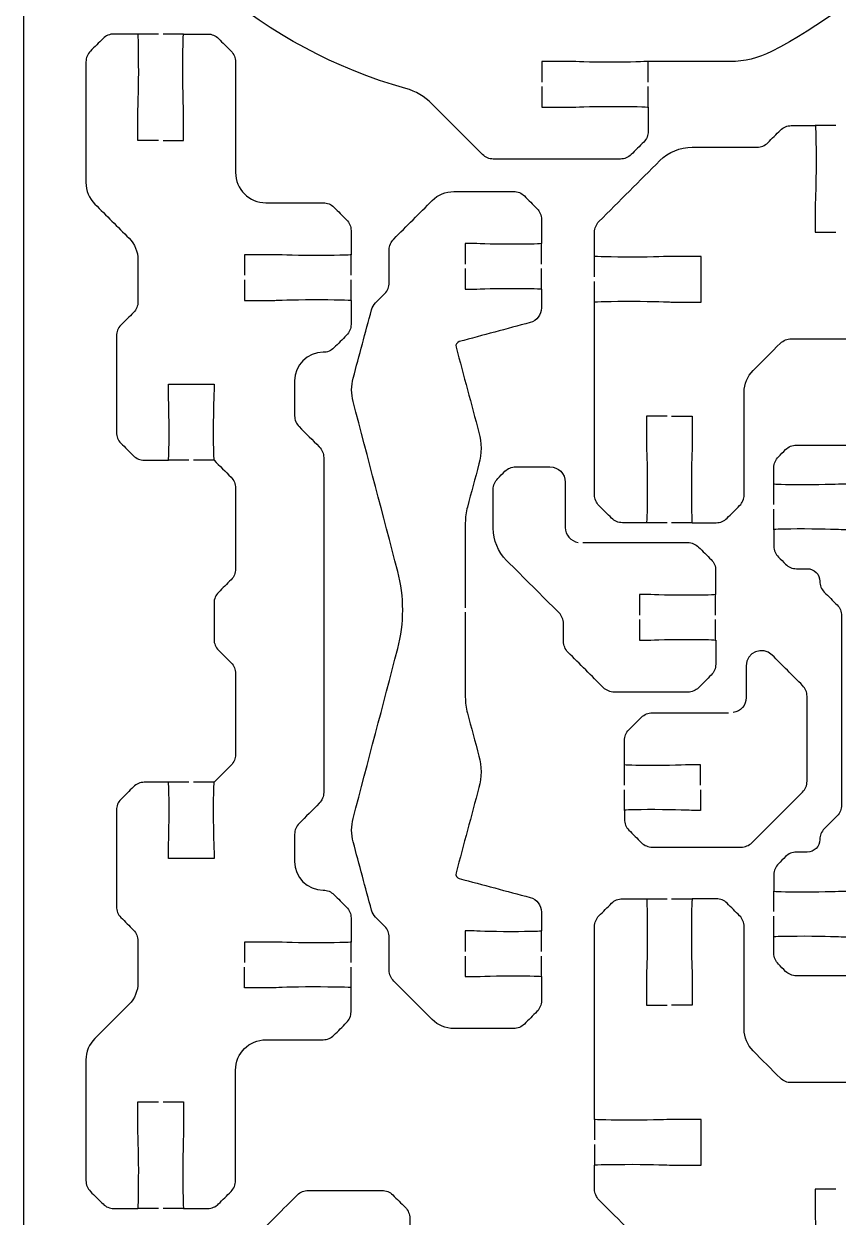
# Model space of a CAD drawing. Extents: x 5 to 405, y 225 to 445.
# Drawn here: x 275 to 328.5, y 298.9 to 377.3 of the extents above; entities that cross this region are included whole.
import ezdxf

# ---------------------------------------------------------------- set-up
doc = ezdxf.new("R2010")
doc.units = 0
doc.header["$MEASUREMENT"] = 0
doc.layers.add('DEFAULT', color=18, linetype='CONTINUOUS')

msp = doc.modelspace()

# ---------------------------------------------------------------- linework, layer by layer
at = {"layer": 'DEFAULT', "color": 1}
for points in [[(275, 237.15), (275, 432.85)], [(283.846, 376.652), (282.495, 376.652)], [(285.493, 376.652), (284.146, 376.652)], [(316.026, 373.498), (316.026, 374.846)], [(316.026, 371.847), (316.026, 373.199)], [(328.352, 370.63), (327.005, 370.63)], [(309.01, 361.539), (309.01, 362.887)], [(296.497, 360.798), (296.497, 362.15)], [(312.499, 360.689), (312.499, 362.04)], [(309.01, 359.888), (309.01, 361.239)], [(296.497, 359.147), (296.497, 360.499)], [(312.499, 359.038), (312.499, 360.389)], [(285.846, 348.645), (284.495, 348.645)], [(287.494, 348.645), (286.146, 348.645)], [(324.285, 345.724), (324.285, 347.075)], [(324.285, 344.077), (324.285, 345.424)], [(317.261, 344.539), (315.913, 344.539)], [(318.912, 344.539), (317.564, 344.539)], [(320.457, 338.468), (320.457, 339.819)], [(320.457, 336.817), (320.457, 338.168)], [(314.46, 327.285), (314.46, 328.636)], [(285.846, 327.486), (284.495, 327.486)], [(287.494, 327.486), (286.146, 327.486)], [(314.46, 325.634), (314.46, 326.985)], [(324.285, 318.98), (324.285, 320.328)], [(315.913, 319.83), (317.261, 319.83)], [(317.564, 319.83), (318.912, 319.83)], [(324.285, 317.329), (324.285, 318.68)], [(309.01, 316.363), (309.01, 317.71)], [(296.497, 315.629), (296.497, 316.98)], [(309.01, 314.712), (309.01, 316.063)], [(296.497, 313.981), (296.497, 315.329)], [(312.499, 305.331), (312.499, 305.324), (312.499, 303.98)], [(312.499, 303.68), (312.499, 302.329)], [(283.846, 299.479), (282.495, 299.479)], [(285.493, 299.479), (284.146, 299.479)]]:
    msp.add_lwpolyline(points, dxfattribs=at)
for points, knots in [([(309.024, 373.199), (309.024, 372.748), (309.024, 372.298), (309.024, 371.847), (309.69, 371.847), (310.357, 371.847), (311.024, 371.847), (311.151, 371.847), (312.142, 371.897), (313.525, 371.897), (314.908, 371.897), (316.026, 371.872), (316.026, 371.847), (316.026, 371.32), (316.026, 370.792), (316.026, 370.264), (316.026, 369.999), (315.92, 369.745), (315.73, 369.554), (315.455, 369.279), (315.18, 369.004), (314.904, 368.729), (314.718, 368.542), (314.464, 368.436), (314.199, 368.436), (311.414, 368.436), (308.63, 368.436), (305.845, 368.436), (305.581, 368.436), (305.327, 368.542), (305.14, 368.732), (304.03, 369.843), (302.919, 370.953), (301.809, 372.063), (301.333, 372.539), (300.744, 372.892), (300.095, 373.075), (290.817, 375.675), (283.186, 382.233), (279.15, 390.813), (278.833, 391.483), (278.671, 392.217), (278.671, 392.958), (278.671, 394.58), (278.671, 396.203), (278.671, 397.826), (278.671, 399.152), (279.196, 400.426), (280.135, 401.364), (280.825, 402.055), (281.515, 402.745), (282.206, 403.435), (282.558, 403.788), (282.752, 404.236), (282.784, 404.698)], [0, 0, 0, 0, 3.83, 3.83, 3.83, 9.5, 9.5, 9.5, 10.5, 10.5, 10.5, 11.5, 11.5, 11.5, 15.99, 15.99, 15.99, 16.99, 16.99, 16.99, 20.29926, 20.29926, 20.29926, 21.29926, 21.29926, 21.29926, 44.97926, 44.97926, 44.97926, 45.97926, 45.97926, 45.97926, 59.329436, 59.329436, 59.329436, 60.329436, 60.329436, 60.329436, 61.329436, 61.329436, 61.329436, 62.329436, 62.329436, 62.329436, 76.129436, 76.129436, 76.129436, 77.129436, 77.129436, 77.129436, 85.430869, 85.430869, 85.430869, 86.430869, 86.430869, 86.430869, 86.430869]), ([(335.263, 404.698), (335.295, 404.236), (335.493, 403.788), (335.842, 403.435), (336.531, 402.746), (337.22, 402.057), (337.909, 401.368), (338.848, 400.43), (339.373, 399.156), (339.373, 397.83), (339.373, 396.202), (339.373, 394.575), (339.373, 392.947), (339.373, 392.203), (339.207, 391.469), (338.89, 390.799), (335.789, 384.212), (330.571, 378.822), (324.119, 375.499), (323.279, 375.065), (322.345, 374.846), (321.399, 374.846), (319.608, 374.846), (317.817, 374.846), (316.026, 374.846), (315.818, 374.846), (314.908, 374.797), (313.525, 374.797), (312.142, 374.797), (311.151, 374.846), (311.024, 374.846), (310.357, 374.846), (309.69, 374.846), (309.024, 374.846), (309.024, 374.397), (309.024, 373.948), (309.024, 373.498)], [0, 0, 0, 0, 1, 1, 1, 9.287291, 9.287291, 9.287291, 10.287291, 10.287291, 10.287291, 24.127291, 24.127291, 24.127291, 25.127291, 25.127291, 25.127291, 26.127291, 26.127291, 26.127291, 27.127291, 27.127291, 27.127291, 42.357291, 42.357291, 42.357291, 43.357291, 43.357291, 43.357291, 44.357291, 44.357291, 44.357291, 50.027291, 50.027291, 50.027291, 53.847291, 53.847291, 53.847291, 53.847291]), ([(283.846, 369.65), (283.396, 369.65), (282.945, 369.65), (282.495, 369.65), (282.495, 370.316), (282.495, 370.983), (282.495, 371.65), (282.495, 371.777), (282.544, 372.768), (282.544, 374.151), (282.544, 375.534), (282.523, 376.652), (282.495, 376.652), (281.966, 376.652), (281.436, 376.652), (280.907, 376.652), (280.643, 376.652), (280.389, 376.546), (280.202, 376.356), (279.925, 376.081), (279.649, 375.806), (279.373, 375.53), (279.186, 375.34), (279.08, 375.086), (279.08, 374.821), (279.08, 372.178), (279.08, 369.534), (279.08, 366.891), (279.08, 366.358), (279.292, 365.85), (279.666, 365.476), (280.413, 364.728), (281.161, 363.981), (281.909, 363.233), (282.287, 362.855), (282.495, 362.347), (282.495, 361.818), (282.496, 360.898), (282.497, 359.979), (282.498, 359.059), (282.498, 358.791), (282.393, 358.537), (282.206, 358.35), (281.928, 358.074), (281.65, 357.798), (281.373, 357.521), (281.186, 357.334), (281.08, 357.08), (281.08, 356.812), (281.08, 354.699), (281.08, 352.586), (281.08, 350.473), (281.08, 350.208), (281.186, 349.954), (281.373, 349.767), (281.649, 349.491), (281.926, 349.214), (282.202, 348.938), (282.389, 348.751), (282.643, 348.645), (282.911, 348.645), (283.439, 348.645), (283.967, 348.645), (284.495, 348.645), (284.52, 348.645), (284.544, 349.266), (284.544, 350.649), (284.544, 352.032), (284.495, 353.023), (284.495, 353.15), (284.495, 353.316), (284.495, 353.482), (284.495, 353.648), (285.495, 353.648), (286.494, 353.648), (287.494, 353.648), (287.494, 353.482), (287.494, 353.316), (287.494, 353.15), (287.494, 353.023), (287.444, 352.032), (287.444, 350.649), (287.444, 349.266), (287.465, 348.645), (287.494, 348.645), (287.868, 348.273), (288.242, 347.9), (288.616, 347.527), (288.802, 347.34), (288.908, 347.086), (288.908, 346.818), (288.908, 345.045), (288.908, 343.271), (288.908, 341.498), (288.908, 341.233), (288.806, 340.979), (288.619, 340.792), (288.342, 340.515), (288.064, 340.237), (287.786, 339.96), (287.6, 339.773), (287.494, 339.522), (287.494, 339.258), (287.494, 338.462), (287.494, 337.666), (287.494, 336.87), (287.494, 336.605), (287.6, 336.351), (287.786, 336.164), (288.064, 335.887), (288.342, 335.609), (288.619, 335.331), (288.806, 335.144), (288.908, 334.894), (288.908, 334.629), (288.908, 332.855), (288.908, 331.08), (288.908, 329.306), (288.908, 329.041), (288.802, 328.787), (288.616, 328.6), (288.242, 328.227), (287.868, 327.853), (287.494, 327.479), (287.469, 327.479), (287.444, 326.861), (287.444, 325.478), (287.444, 324.095), (287.494, 323.104), (287.494, 322.977), (287.494, 322.811), (287.494, 322.646), (287.494, 322.48), (286.494, 322.48), (285.495, 322.48), (284.495, 322.48), (284.495, 322.646), (284.495, 322.811), (284.495, 322.977), (284.495, 323.104), (284.544, 324.095), (284.544, 325.478), (284.544, 326.861), (284.523, 327.479), (284.495, 327.479), (283.967, 327.479), (283.439, 327.479), (282.911, 327.479), (282.643, 327.479), (282.389, 327.373), (282.202, 327.186), (281.926, 326.908), (281.649, 326.631), (281.373, 326.353), (281.186, 326.17), (281.08, 325.916), (281.08, 325.651), (281.08, 323.538), (281.08, 321.425), (281.08, 319.312), (281.08, 319.044), (281.186, 318.79), (281.373, 318.603), (281.649, 318.325), (281.926, 318.048), (282.202, 317.77), (282.389, 317.58), (282.495, 317.326), (282.495, 317.061), (282.495, 316.143), (282.495, 315.224), (282.495, 314.306), (282.495, 313.773), (282.287, 313.265), (281.909, 312.891), (281.161, 312.143), (280.413, 311.395), (279.666, 310.648), (279.292, 310.27), (279.08, 309.762), (279.08, 309.233), (279.08, 306.589), (279.08, 303.946), (279.08, 301.303), (279.08, 301.038), (279.186, 300.784), (279.373, 300.593), (279.649, 300.318), (279.925, 300.043), (280.202, 299.768), (280.389, 299.577), (280.643, 299.475), (280.907, 299.475), (281.436, 299.475), (281.966, 299.475), (282.495, 299.479), (282.52, 299.479), (282.544, 300.593), (282.544, 301.98), (282.544, 303.363), (282.495, 304.354), (282.495, 304.478), (282.495, 305.144), (282.495, 305.811), (282.495, 306.478), (282.945, 306.478), (283.396, 306.478), (283.846, 306.478)], [0, 0, 0, 0, 3.83, 3.83, 3.83, 9.5, 9.5, 9.5, 10.5, 10.5, 10.5, 11.5, 11.5, 11.5, 16, 16, 16, 17, 17, 17, 20.316338, 20.316338, 20.316338, 21.316338, 21.316338, 21.316338, 43.796338, 43.796338, 43.796338, 44.796338, 44.796338, 44.796338, 53.790737, 53.790737, 53.790737, 54.790737, 54.790737, 54.790737, 62.610743, 62.610743, 62.610743, 63.610743, 63.610743, 63.610743, 66.941223, 66.941223, 66.941223, 67.941223, 67.941223, 67.941223, 85.911223, 85.911223, 85.911223, 86.911223, 86.911223, 86.911223, 90.234625, 90.234625, 90.234625, 91.234625, 91.234625, 91.234625, 95.724625, 95.724625, 95.724625, 96.724625, 96.724625, 96.724625, 97.724625, 97.724625, 97.724625, 99.134625, 99.134625, 99.134625, 107.634625, 107.634625, 107.634625, 109.044625, 109.044625, 109.044625, 110.044625, 110.044625, 110.044625, 111.044625, 111.044625, 111.044625, 115.534759, 115.534759, 115.534759, 116.534759, 116.534759, 116.534759, 131.614759, 131.614759, 131.614759, 132.614759, 132.614759, 132.614759, 135.952303, 135.952303, 135.952303, 136.952303, 136.952303, 136.952303, 143.722303, 143.722303, 143.722303, 144.722303, 144.722303, 144.722303, 148.059847, 148.059847, 148.059847, 149.059847, 149.059847, 149.059847, 164.149847, 164.149847, 164.149847, 165.149847, 165.149847, 165.149847, 169.647046, 169.647046, 169.647046, 170.647046, 170.647046, 170.647046, 171.647046, 171.647046, 171.647046, 173.057046, 173.057046, 173.057046, 181.557046, 181.557046, 181.557046, 182.967046, 182.967046, 182.967046, 183.967046, 183.967046, 183.967046, 184.967046, 184.967046, 184.967046, 189.457046, 189.457046, 189.457046, 190.457046, 190.457046, 190.457046, 193.787527, 193.787527, 193.787527, 194.787527, 194.787527, 194.787527, 212.757527, 212.757527, 212.757527, 213.757527, 213.757527, 213.757527, 217.088007, 217.088007, 217.088007, 218.088007, 218.088007, 218.088007, 225.898007, 225.898007, 225.898007, 226.898007, 226.898007, 226.898007, 235.892405, 235.892405, 235.892405, 236.892405, 236.892405, 236.892405, 259.372405, 259.372405, 259.372405, 260.372405, 260.372405, 260.372405, 263.688744, 263.688744, 263.688744, 264.688744, 264.688744, 264.688744, 269.198744, 269.198744, 269.198744, 270.198744, 270.198744, 270.198744, 271.198744, 271.198744, 271.198744, 276.868744, 276.868744, 276.868744, 280.698744, 280.698744, 280.698744, 280.698744]), ([(284.146, 369.65), (284.595, 369.65), (285.044, 369.65), (285.493, 369.65), (285.493, 370.316), (285.493, 370.983), (285.493, 371.65), (285.493, 371.777), (285.444, 372.768), (285.444, 374.151), (285.444, 375.534), (285.469, 376.652), (285.493, 376.652), (286.023, 376.652), (286.552, 376.652), (287.081, 376.652), (287.346, 376.652), (287.6, 376.546), (287.786, 376.356), (288.063, 376.081), (288.339, 375.806), (288.616, 375.53), (288.802, 375.34), (288.908, 375.086), (288.908, 374.821), (288.908, 372.401), (288.908, 369.981), (288.908, 367.561), (288.908, 366.457), (289.804, 365.565), (290.905, 365.565), (292.16, 365.565), (293.414, 365.565), (294.669, 365.565), (294.934, 365.565), (295.188, 365.459), (295.375, 365.268), (295.651, 364.993), (295.927, 364.718), (296.204, 364.443), (296.391, 364.252), (296.497, 363.998), (296.497, 363.734), (296.497, 363.206), (296.497, 362.678), (296.497, 362.15), (296.497, 362.121), (295.378, 362.1), (293.995, 362.1), (292.612, 362.1), (291.621, 362.15), (291.494, 362.15), (290.827, 362.15), (290.161, 362.15), (289.494, 362.15), (289.494, 361.699), (289.494, 361.249), (289.494, 360.798)], [0, 0, 0, 0, 3.82, 3.82, 3.82, 9.49, 9.49, 9.49, 10.49, 10.49, 10.49, 11.49, 11.49, 11.49, 15.99, 15.99, 15.99, 16.99, 16.99, 16.99, 20.306338, 20.306338, 20.306338, 21.306338, 21.306338, 21.306338, 41.886338, 41.886338, 41.886338, 42.886338, 42.886338, 42.886338, 53.556338, 53.556338, 53.556338, 54.556338, 54.556338, 54.556338, 57.872677, 57.872677, 57.872677, 58.872677, 58.872677, 58.872677, 63.362677, 63.362677, 63.362677, 64.362677, 64.362677, 64.362677, 65.362677, 65.362677, 65.362677, 71.032677, 71.032677, 71.032677, 74.862677, 74.862677, 74.862677, 74.862677]), ([(317.261, 351.542), (316.812, 351.542), (316.363, 351.542), (315.913, 351.542), (315.913, 350.875), (315.913, 350.208), (315.913, 349.541), (315.913, 349.414), (315.963, 348.423), (315.963, 347.04), (315.963, 345.657), (315.938, 344.539), (315.913, 344.539), (315.385, 344.539), (314.857, 344.539), (314.329, 344.539), (314.061, 344.539), (313.807, 344.641), (313.62, 344.832), (313.344, 345.108), (313.068, 345.384), (312.791, 345.661), (312.604, 345.848), (312.499, 346.102), (312.499, 346.366), (312.499, 350.591), (312.499, 354.817), (312.499, 359.042), (312.499, 359.07), (313.617, 359.091), (315, 359.091), (316.383, 359.091), (317.374, 359.042), (317.501, 359.042), (318.168, 359.042), (318.834, 359.042), (319.501, 359.042), (319.501, 360.041), (319.501, 361.041), (319.501, 362.04), (318.834, 362.04), (318.168, 362.04), (317.501, 362.04), (317.374, 362.04), (316.383, 361.991), (315, 361.991), (313.617, 361.991), (312.499, 362.016), (312.499, 362.04), (312.499, 362.568), (312.499, 363.096), (312.499, 363.624), (312.499, 363.889), (312.604, 364.143), (312.791, 364.333), (314.125, 365.667), (315.458, 367), (316.792, 368.334), (317.356, 368.898), (318.118, 369.216), (318.916, 369.216), (320.336, 369.216), (321.757, 369.216), (323.177, 369.216), (323.442, 369.216), (323.696, 369.318), (323.883, 369.509), (324.159, 369.785), (324.435, 370.061), (324.712, 370.338), (324.899, 370.525), (325.153, 370.63), (325.421, 370.63), (325.949, 370.63), (326.477, 370.63), (327.005, 370.63), (327.033, 370.63), (327.054, 369.512), (327.054, 368.129), (327.054, 366.746), (327.005, 365.755), (327.005, 365.628), (327.005, 364.961), (327.005, 364.295), (327.005, 363.628), (327.454, 363.628), (327.903, 363.628), (328.352, 363.628)], [0, 0, 0, 0, 3.82, 3.82, 3.82, 9.49, 9.49, 9.49, 10.49, 10.49, 10.49, 11.49, 11.49, 11.49, 15.98, 15.98, 15.98, 16.98, 16.98, 16.98, 20.303402, 20.303402, 20.303402, 21.303402, 21.303402, 21.303402, 57.233402, 57.233402, 57.233402, 58.233402, 58.233402, 58.233402, 59.233402, 59.233402, 59.233402, 64.903402, 64.903402, 64.903402, 73.403402, 73.403402, 73.403402, 79.073402, 79.073402, 79.073402, 80.073402, 80.073402, 80.073402, 81.073402, 81.073402, 81.073402, 85.563402, 85.563402, 85.563402, 86.563402, 86.563402, 86.563402, 102.600584, 102.600584, 102.600584, 103.600584, 103.600584, 103.600584, 115.680584, 115.680584, 115.680584, 116.680584, 116.680584, 116.680584, 120.003986, 120.003986, 120.003986, 121.003986, 121.003986, 121.003986, 125.493986, 125.493986, 125.493986, 126.493986, 126.493986, 126.493986, 127.493986, 127.493986, 127.493986, 133.163986, 133.163986, 133.163986, 136.983986, 136.983986, 136.983986, 136.983986]), ([(304.007, 316.063), (304.007, 315.612), (304.007, 315.162), (304.007, 314.712), (304.174, 314.712), (304.341, 314.712), (304.508, 314.712), (304.635, 314.712), (305.626, 314.761), (307.009, 314.761), (308.392, 314.761), (309.01, 314.74), (309.01, 314.712), (309.01, 314.184), (309.01, 313.656), (309.01, 313.128), (309.01, 312.863), (308.904, 312.609), (308.717, 312.419), (308.44, 312.142), (308.164, 311.866), (307.888, 311.59), (307.701, 311.403), (307.447, 311.297), (307.182, 311.297), (305.872, 311.297), (304.562, 311.297), (303.252, 311.297), (302.723, 311.297), (302.215, 311.508), (301.838, 311.882), (300.992, 312.728), (300.147, 313.573), (299.301, 314.419), (299.114, 314.609), (299.008, 314.863), (299.008, 315.128), (299.008, 315.851), (299.008, 316.574), (299.008, 317.297), (299.008, 317.562), (298.906, 317.816), (298.719, 318.003), (298.513, 318.21), (298.307, 318.417), (298.102, 318.624), (297.978, 318.747), (297.89, 318.903), (297.844, 319.072), (297.443, 320.569), (297.042, 322.066), (296.641, 323.563), (296.504, 324.064), (296.504, 324.596), (296.638, 325.101), (297.614, 328.822), (298.59, 332.542), (299.566, 336.263), (300.003, 337.924), (300.003, 339.674), (299.566, 341.339), (298.59, 345.06), (297.614, 348.781), (296.638, 352.501), (296.504, 353.006), (296.504, 353.538), (296.641, 354.039), (297.042, 355.536), (297.443, 357.033), (297.844, 358.53), (297.89, 358.699), (297.978, 358.855), (298.102, 358.978), (298.307, 359.184), (298.513, 359.39), (298.719, 359.596), (298.906, 359.786), (299.008, 360.04), (299.008, 360.305), (299.008, 361.028), (299.008, 361.751), (299.008, 362.474), (299.008, 362.739), (299.114, 362.993), (299.301, 363.18), (300.147, 364.025), (300.992, 364.871), (301.838, 365.716), (302.215, 366.094), (302.723, 366.302), (303.252, 366.302), (304.562, 366.302), (305.872, 366.302), (307.182, 366.302), (307.447, 366.302), (307.701, 366.2), (307.888, 366.009), (308.164, 365.733), (308.44, 365.456), (308.717, 365.18), (308.904, 364.993), (309.01, 364.739), (309.01, 364.474), (309.01, 363.945), (309.01, 363.416), (309.01, 362.887), (309.01, 362.859), (308.392, 362.838), (307.009, 362.838), (305.626, 362.838), (304.635, 362.887), (304.508, 362.887), (304.341, 362.887), (304.174, 362.887), (304.007, 362.887), (304.007, 362.438), (304.007, 361.989), (304.007, 361.539)], [0, 0, 0, 0, 3.83, 3.83, 3.83, 5.25, 5.25, 5.25, 6.25, 6.25, 6.25, 7.25, 7.25, 7.25, 11.74, 11.74, 11.74, 12.74, 12.74, 12.74, 16.063402, 16.063402, 16.063402, 17.063402, 17.063402, 17.063402, 28.203402, 28.203402, 28.203402, 29.203402, 29.203402, 29.203402, 39.371597, 39.371597, 39.371597, 40.371597, 40.371597, 40.371597, 46.521597, 46.521597, 46.521597, 47.521597, 47.521597, 47.521597, 50.003552, 50.003552, 50.003552, 51.003552, 51.003552, 51.003552, 64.182361, 64.182361, 64.182361, 65.182361, 65.182361, 65.182361, 97.892904, 97.892904, 97.892904, 98.892904, 98.892904, 98.892904, 131.603446, 131.603446, 131.603446, 132.603446, 132.603446, 132.603446, 145.782255, 145.782255, 145.782255, 146.782255, 146.782255, 146.782255, 149.257129, 149.257129, 149.257129, 150.257129, 150.257129, 150.257129, 156.407129, 156.407129, 156.407129, 157.407129, 157.407129, 157.407129, 167.575324, 167.575324, 167.575324, 168.575324, 168.575324, 168.575324, 179.715324, 179.715324, 179.715324, 180.715324, 180.715324, 180.715324, 184.038726, 184.038726, 184.038726, 185.038726, 185.038726, 185.038726, 189.538726, 189.538726, 189.538726, 190.538726, 190.538726, 190.538726, 191.538726, 191.538726, 191.538726, 192.958726, 192.958726, 192.958726, 196.778726, 196.778726, 196.778726, 196.778726]), ([(304.007, 361.239), (304.007, 360.789), (304.007, 360.339), (304.007, 359.888), (304.174, 359.888), (304.341, 359.888), (304.508, 359.888), (304.635, 359.888), (305.626, 359.938), (307.009, 359.938), (308.392, 359.938), (309.01, 359.913), (309.01, 359.888), (309.01, 359.478), (309.01, 359.068), (309.01, 358.657), (309.01, 358.206), (308.706, 357.807), (308.269, 357.691), (306.717, 357.274), (305.164, 356.858), (303.612, 356.442), (303.453, 356.399), (303.358, 356.237), (303.4, 356.075), (303.901, 354.206), (304.402, 352.338), (304.903, 350.469), (305.083, 349.792), (305.083, 349.076), (304.903, 348.398), (304.65, 347.455), (304.398, 346.512), (304.145, 345.569), (304.053, 345.23), (304.007, 344.881), (304.007, 344.532), (304.007, 342.672), (304.007, 340.811), (304.007, 338.951)], [0, 0, 0, 0, 3.83, 3.83, 3.83, 5.25, 5.25, 5.25, 6.25, 6.25, 6.25, 7.25, 7.25, 7.25, 10.74, 10.74, 10.74, 11.74, 11.74, 11.74, 25.406441, 25.406441, 25.406441, 26.406441, 26.406441, 26.406441, 42.857571, 42.857571, 42.857571, 43.857571, 43.857571, 43.857571, 52.160757, 52.160757, 52.160757, 53.160757, 53.160757, 53.160757, 68.980757, 68.980757, 68.980757, 68.980757]), ([(289.494, 360.499), (289.494, 360.049), (289.494, 359.6), (289.494, 359.151), (290.161, 359.151), (290.827, 359.151), (291.494, 359.151), (291.621, 359.151), (292.612, 359.2), (293.995, 359.2), (295.378, 359.2), (296.497, 359.176), (296.497, 359.151), (296.497, 358.622), (296.497, 358.093), (296.497, 357.564), (296.497, 357.299), (296.391, 357.045), (296.204, 356.854), (295.927, 356.579), (295.651, 356.304), (295.375, 356.029), (295.188, 355.838), (294.934, 355.736), (294.669, 355.736), (293.632, 355.736), (292.789, 354.893), (292.789, 353.856), (292.789, 353.09), (292.789, 352.325), (292.789, 351.559), (292.789, 351.295), (292.895, 351.041), (293.082, 350.854), (293.525, 350.41), (293.968, 349.967), (294.412, 349.524), (294.599, 349.337), (294.704, 349.083), (294.704, 348.818), (294.704, 341.482), (294.704, 334.145), (294.704, 326.808), (294.704, 326.544), (294.599, 326.29), (294.412, 326.099), (293.968, 325.656), (293.525, 325.213), (293.082, 324.769), (292.895, 324.586), (292.789, 324.332), (292.789, 324.067), (292.789, 323.47), (292.789, 322.873), (292.789, 322.275), (292.789, 321.238), (293.632, 320.395), (294.669, 320.395), (294.934, 320.395), (295.188, 320.289), (295.375, 320.099), (295.651, 319.823), (295.927, 319.548), (296.204, 319.273), (296.391, 319.083), (296.497, 318.829), (296.497, 318.564), (296.497, 318.036), (296.497, 317.508), (296.497, 316.98), (296.497, 316.952), (295.378, 316.931), (293.995, 316.931), (292.612, 316.931), (291.621, 316.98), (291.494, 316.98), (290.827, 316.98), (290.161, 316.98), (289.494, 316.98), (289.494, 316.53), (289.494, 316.079), (289.494, 315.629)], [0, 0, 0, 0, 3.82, 3.82, 3.82, 9.49, 9.49, 9.49, 10.49, 10.49, 10.49, 11.49, 11.49, 11.49, 15.99, 15.99, 15.99, 16.99, 16.99, 16.99, 20.306338, 20.306338, 20.306338, 21.306338, 21.306338, 21.306338, 22.306338, 22.306338, 22.306338, 28.816338, 28.816338, 28.816338, 29.816338, 29.816338, 29.816338, 35.147923, 35.147923, 35.147923, 36.147923, 36.147923, 36.147923, 98.537923, 98.537923, 98.537923, 99.537923, 99.537923, 99.537923, 104.869509, 104.869509, 104.869509, 105.869509, 105.869509, 105.869509, 110.949509, 110.949509, 110.949509, 111.949509, 111.949509, 111.949509, 112.949509, 112.949509, 112.949509, 116.265847, 116.265847, 116.265847, 117.265847, 117.265847, 117.265847, 121.755847, 121.755847, 121.755847, 122.755847, 122.755847, 122.755847, 123.755847, 123.755847, 123.755847, 129.425847, 129.425847, 129.425847, 133.255847, 133.255847, 133.255847, 133.255847]), ([(317.564, 351.542), (318.014, 351.542), (318.463, 351.542), (318.912, 351.542), (318.912, 350.875), (318.912, 350.208), (318.912, 349.541), (318.912, 349.414), (318.863, 348.423), (318.863, 347.04), (318.863, 345.657), (318.884, 344.539), (318.912, 344.539), (319.441, 344.539), (319.97, 344.539), (320.5, 344.539), (320.764, 344.539), (321.018, 344.641), (321.205, 344.832), (321.481, 345.108), (321.758, 345.384), (322.034, 345.661), (322.221, 345.848), (322.327, 346.102), (322.327, 346.366), (322.327, 348.617), (322.327, 350.868), (322.327, 353.119), (322.327, 353.648), (322.539, 354.156), (322.913, 354.533), (323.512, 355.133), (324.112, 355.733), (324.712, 356.332), (324.899, 356.519), (325.153, 356.625), (325.421, 356.625), (326.978, 356.625), (328.535, 356.625), (330.092, 356.625), (330.356, 356.625), (330.61, 356.727), (330.797, 356.918), (331.478, 357.598), (332.159, 358.277), (332.84, 358.957), (333.623, 359.74), (334.889, 359.74), (335.669, 358.957), (336.349, 358.277), (337.028, 357.598), (337.708, 356.918), (337.895, 356.727), (338.149, 356.625), (338.417, 356.625), (339.473, 356.625), (340.529, 356.625), (341.585, 356.625), (341.85, 356.625), (342.104, 356.727), (342.291, 356.918), (342.972, 357.598), (343.652, 358.277), (344.333, 358.957), (345.116, 359.74), (346.383, 359.74), (347.163, 358.957), (347.842, 358.277), (348.522, 357.598), (349.202, 356.918), (349.389, 356.727), (349.643, 356.625), (349.911, 356.625), (351.468, 356.625), (353.024, 356.625), (354.581, 356.625), (354.846, 356.625), (355.1, 356.519), (355.287, 356.332), (355.887, 355.733), (356.486, 355.133), (357.086, 354.533), (357.46, 354.156), (357.672, 353.648), (357.672, 353.119), (357.672, 350.868), (357.672, 348.617), (357.672, 346.366), (357.672, 346.102), (357.778, 345.848), (357.965, 345.661), (358.241, 345.384), (358.517, 345.108), (358.794, 344.832), (358.981, 344.641), (359.235, 344.539), (359.503, 344.539), (360.031, 344.539), (360.559, 344.539), (361.087, 344.539), (361.111, 344.539), (361.136, 345.657), (361.136, 347.04), (361.136, 348.423), (361.087, 349.414), (361.087, 349.541), (361.087, 350.208), (361.087, 350.875), (361.087, 351.542), (361.536, 351.542), (361.985, 351.542), (362.434, 351.542)], [0, 0, 0, 0, 3.82, 3.82, 3.82, 9.49, 9.49, 9.49, 10.49, 10.49, 10.49, 11.49, 11.49, 11.49, 15.99, 15.99, 15.99, 16.99, 16.99, 16.99, 20.313402, 20.313402, 20.313402, 21.313402, 21.313402, 21.313402, 40.453402, 40.453402, 40.453402, 41.453402, 41.453402, 41.453402, 48.665891, 48.665891, 48.665891, 49.665891, 49.665891, 49.665891, 62.905891, 62.905891, 62.905891, 63.905891, 63.905891, 63.905891, 72.08712, 72.08712, 72.08712, 73.08712, 73.08712, 73.08712, 81.261274, 81.261274, 81.261274, 82.261274, 82.261274, 82.261274, 91.241274, 91.241274, 91.241274, 92.241274, 92.241274, 92.241274, 100.422502, 100.422502, 100.422502, 101.422502, 101.422502, 101.422502, 109.596657, 109.596657, 109.596657, 110.596657, 110.596657, 110.596657, 123.836657, 123.836657, 123.836657, 124.836657, 124.836657, 124.836657, 132.049146, 132.049146, 132.049146, 133.049146, 133.049146, 133.049146, 152.189146, 152.189146, 152.189146, 153.189146, 153.189146, 153.189146, 156.512548, 156.512548, 156.512548, 157.512548, 157.512548, 157.512548, 162.002548, 162.002548, 162.002548, 163.002548, 163.002548, 163.002548, 164.002548, 164.002548, 164.002548, 169.672548, 169.672548, 169.672548, 173.492548, 173.492548, 173.492548, 173.492548]), ([(329.287, 345.724), (329.287, 346.175), (329.287, 346.625), (329.287, 347.075), (329.12, 347.075), (328.953, 347.075), (328.786, 347.075), (328.659, 347.075), (327.668, 347.026), (326.285, 347.026), (324.902, 347.026), (324.285, 347.051), (324.285, 347.075), (324.285, 347.438), (324.285, 347.8), (324.285, 348.162), (324.285, 348.427), (324.391, 348.681), (324.578, 348.868), (324.736, 349.026), (324.895, 349.185), (325.054, 349.344), (325.241, 349.531), (325.495, 349.637), (325.763, 349.637), (327.049, 349.637), (328.336, 349.637), (329.622, 349.637), (330.155, 349.637), (330.663, 349.848), (331.037, 350.222), (331.557, 350.743), (332.077, 351.264), (332.596, 351.785), (332.783, 351.972), (333.037, 352.078), (333.302, 352.078), (333.664, 352.078), (334.026, 352.078), (334.388, 352.078), (334.417, 352.078), (334.438, 351.46), (334.438, 350.078), (334.438, 348.695), (334.388, 347.703), (334.388, 347.576), (334.388, 347.411), (334.388, 347.245), (334.388, 347.079), (335.388, 347.079), (336.387, 347.079), (337.387, 347.079), (337.387, 347.245), (337.387, 347.411), (337.387, 347.576), (337.387, 347.703), (337.338, 348.695), (337.338, 350.078), (337.338, 351.46), (337.362, 352.078), (337.387, 352.078), (337.582, 352.078), (337.777, 352.078), (337.973, 352.078), (338.237, 352.078), (338.491, 352.184), (338.678, 352.371), (339.691, 353.383), (340.703, 354.396), (341.716, 355.408), (341.903, 355.595), (342.157, 355.701), (342.421, 355.701), (343.714, 355.701), (345.006, 355.701), (346.298, 355.701), (346.563, 355.701), (346.817, 355.595), (347.004, 355.408), (347.476, 354.935), (347.949, 354.463), (348.422, 353.99), (348.609, 353.803), (348.863, 353.697), (349.131, 353.697), (350.716, 353.697), (352.301, 353.697), (353.886, 353.697), (354.151, 353.697), (354.405, 353.591), (354.592, 353.404), (354.868, 353.128), (355.145, 352.852), (355.421, 352.575), (355.608, 352.388), (355.714, 352.134), (355.714, 351.87), (355.714, 351.341), (355.714, 350.811), (355.714, 350.282), (355.714, 350.254), (354.596, 350.233), (353.213, 350.233), (351.83, 350.233), (350.838, 350.282), (350.711, 350.282), (350.046, 350.282), (349.38, 350.282), (348.715, 350.282), (348.715, 349.832), (348.715, 349.381), (348.715, 348.931)], [0, 0, 0, 0, 3.83, 3.83, 3.83, 5.25, 5.25, 5.25, 6.25, 6.25, 6.25, 7.25, 7.25, 7.25, 10.33, 10.33, 10.33, 11.33, 11.33, 11.33, 13.239188, 13.239188, 13.239188, 14.239188, 14.239188, 14.239188, 25.179188, 25.179188, 25.179188, 26.179188, 26.179188, 26.179188, 32.437087, 32.437087, 32.437087, 33.437087, 33.437087, 33.437087, 36.517087, 36.517087, 36.517087, 37.517087, 37.517087, 37.517087, 38.517087, 38.517087, 38.517087, 39.927087, 39.927087, 39.927087, 48.427087, 48.427087, 48.427087, 49.837087, 49.837087, 49.837087, 50.837087, 50.837087, 50.837087, 51.837087, 51.837087, 51.837087, 53.497087, 53.497087, 53.497087, 54.497087, 54.497087, 54.497087, 66.673466, 66.673466, 66.673466, 67.673466, 67.673466, 67.673466, 78.663466, 78.663466, 78.663466, 79.663466, 79.663466, 79.663466, 85.348605, 85.348605, 85.348605, 86.348605, 86.348605, 86.348605, 99.828605, 99.828605, 99.828605, 100.828605, 100.828605, 100.828605, 104.152006, 104.152006, 104.152006, 105.152006, 105.152006, 105.152006, 109.652006, 109.652006, 109.652006, 110.652006, 110.652006, 110.652006, 111.652006, 111.652006, 111.652006, 117.312006, 117.312006, 117.312006, 121.142006, 121.142006, 121.142006, 121.142006]), ([(315.455, 338.168), (315.455, 337.719), (315.455, 337.269), (315.455, 336.82), (315.622, 336.82), (315.789, 336.82), (315.956, 336.82), (316.079, 336.82), (317.074, 336.87), (318.453, 336.87), (319.84, 336.87), (320.457, 336.848), (320.461, 336.82), (320.461, 336.291), (320.461, 335.762), (320.461, 335.233), (320.461, 334.968), (320.355, 334.714), (320.164, 334.527), (319.889, 334.251), (319.614, 333.974), (319.339, 333.698), (319.148, 333.511), (318.894, 333.405), (318.63, 333.405), (317.016, 333.405), (315.403, 333.405), (313.79, 333.405), (313.525, 333.405), (313.271, 333.511), (313.081, 333.698), (312.305, 334.475), (311.528, 335.253), (310.752, 336.03), (310.565, 336.217), (310.46, 336.471), (310.46, 336.736), (310.458, 337.127), (310.457, 337.519), (310.456, 337.91), (310.456, 338.175), (310.35, 338.429), (310.163, 338.616), (309.015, 339.764), (307.868, 340.911), (306.72, 342.059), (306.156, 342.62), (305.842, 343.385), (305.842, 344.179), (305.842, 345.028), (305.842, 345.877), (305.842, 346.726), (305.842, 346.994), (305.944, 347.248), (306.134, 347.435), (306.293, 347.595), (306.452, 347.755), (306.611, 347.915), (306.801, 348.102), (307.055, 348.208), (307.32, 348.208), (308.07, 348.208), (308.82, 348.208), (309.571, 348.208), (310.124, 348.208), (310.572, 347.76), (310.572, 347.206), (310.572, 346.215), (310.572, 345.223), (310.572, 344.232), (310.572, 343.735), (310.936, 343.318), (311.419, 343.244)], [0, 0, 0, 0, 3.82, 3.82, 3.82, 5.24, 5.24, 5.24, 6.24, 6.24, 6.24, 7.25, 7.25, 7.25, 11.75, 11.75, 11.75, 12.75, 12.75, 12.75, 16.066338, 16.066338, 16.066338, 17.066338, 17.066338, 17.066338, 30.786338, 30.786338, 30.786338, 31.786338, 31.786338, 31.786338, 41.127222, 41.127222, 41.127222, 42.127222, 42.127222, 42.127222, 45.457237, 45.457237, 45.457237, 46.457237, 46.457237, 46.457237, 60.259961, 60.259961, 60.259961, 61.259961, 61.259961, 61.259961, 68.479961, 68.479961, 68.479961, 69.479961, 69.479961, 69.479961, 71.396233, 71.396233, 71.396233, 72.396233, 72.396233, 72.396233, 78.776233, 78.776233, 78.776233, 79.776233, 79.776233, 79.776233, 88.206233, 88.206233, 88.206233, 89.206233, 89.206233, 89.206233, 89.206233]), ([(329.287, 345.424), (329.287, 344.975), (329.287, 344.526), (329.287, 344.077), (329.12, 344.077), (328.953, 344.077), (328.786, 344.077), (328.659, 344.077), (327.668, 344.126), (326.285, 344.126), (324.902, 344.126), (324.285, 344.105), (324.285, 344.077), (324.285, 343.715), (324.285, 343.352), (324.285, 342.99), (324.285, 342.722), (324.391, 342.468), (324.581, 342.281), (324.739, 342.124), (324.896, 341.966), (325.054, 341.808), (325.241, 341.621), (325.495, 341.516), (325.759, 341.516), (325.998, 341.516), (326.237, 341.516), (326.476, 341.516), (326.931, 341.516), (327.301, 341.145), (327.301, 340.687), (327.301, 340.422), (327.407, 340.168), (327.594, 339.981), (327.876, 339.699), (328.158, 339.417), (328.441, 339.134), (328.628, 338.947), (328.733, 338.693), (328.733, 338.429), (328.733, 334.279), (328.733, 330.129), (328.733, 325.979), (328.733, 325.715), (328.628, 325.461), (328.441, 325.274), (328.158, 324.992), (327.876, 324.709), (327.594, 324.427), (327.407, 324.24), (327.301, 323.986), (327.301, 323.722), (327.301, 323.263), (326.931, 322.889), (326.476, 322.889), (326.238, 322.889), (326.001, 322.889), (325.763, 322.889), (325.495, 322.889), (325.241, 322.783), (325.054, 322.596), (324.895, 322.437), (324.736, 322.279), (324.578, 322.12), (324.391, 321.933), (324.285, 321.679), (324.285, 321.414), (324.285, 321.052), (324.285, 320.69), (324.285, 320.328), (324.285, 320.303), (324.902, 320.278), (326.285, 320.278), (327.668, 320.278), (328.659, 320.328), (328.786, 320.328), (328.953, 320.328), (329.12, 320.328), (329.287, 320.328), (329.287, 319.879), (329.287, 319.429), (329.287, 318.98)], [0, 0, 0, 0, 3.82, 3.82, 3.82, 5.24, 5.24, 5.24, 6.24, 6.24, 6.24, 7.24, 7.24, 7.24, 10.32, 10.32, 10.32, 11.32, 11.32, 11.32, 13.215046, 13.215046, 13.215046, 14.215046, 14.215046, 14.215046, 16.245046, 16.245046, 16.245046, 17.245046, 17.245046, 17.245046, 18.245046, 18.245046, 18.245046, 21.639159, 21.639159, 21.639159, 22.639159, 22.639159, 22.639159, 57.929159, 57.929159, 57.929159, 58.929159, 58.929159, 58.929159, 62.323271, 62.323271, 62.323271, 63.323271, 63.323271, 63.323271, 64.323271, 64.323271, 64.323271, 66.343271, 66.343271, 66.343271, 67.343271, 67.343271, 67.343271, 69.25246, 69.25246, 69.25246, 70.25246, 70.25246, 70.25246, 73.33246, 73.33246, 73.33246, 74.33246, 74.33246, 74.33246, 75.33246, 75.33246, 75.33246, 76.75246, 76.75246, 76.75246, 80.57246, 80.57246, 80.57246, 80.57246]), ([(311.719, 343.234), (314.021, 343.234), (316.324, 343.234), (318.626, 343.234), (318.891, 343.234), (319.145, 343.128), (319.335, 342.941), (319.611, 342.665), (319.886, 342.388), (320.161, 342.112), (320.351, 341.925), (320.457, 341.671), (320.457, 341.403), (320.457, 340.875), (320.457, 340.347), (320.457, 339.819), (320.457, 339.794), (319.84, 339.769), (318.453, 339.769), (317.074, 339.769), (316.079, 339.819), (315.956, 339.819), (315.789, 339.819), (315.622, 339.819), (315.455, 339.819), (315.455, 339.368), (315.455, 338.918), (315.455, 338.468)], [0, 0, 0, 0, 19.58, 19.58, 19.58, 20.58, 20.58, 20.58, 23.896338, 23.896338, 23.896338, 24.896338, 24.896338, 24.896338, 29.386338, 29.386338, 29.386338, 30.386338, 30.386338, 30.386338, 31.386338, 31.386338, 31.386338, 32.806338, 32.806338, 32.806338, 36.636338, 36.636338, 36.636338, 36.636338]), ([(304.007, 338.651), (304.007, 336.791), (304.007, 334.93), (304.007, 333.07), (304.007, 332.721), (304.053, 332.372), (304.145, 332.033), (304.398, 331.09), (304.65, 330.147), (304.903, 329.204), (305.083, 328.526), (305.083, 327.81), (304.903, 327.133), (304.402, 325.264), (303.901, 323.396), (303.4, 321.527), (303.358, 321.365), (303.453, 321.203), (303.612, 321.157), (305.164, 320.742), (306.717, 320.327), (308.269, 319.912), (308.706, 319.792), (309.01, 319.396), (309.01, 318.945), (309.01, 318.533), (309.01, 318.122), (309.01, 317.71), (309.01, 317.686), (308.392, 317.661), (307.009, 317.661), (305.626, 317.661), (304.635, 317.71), (304.508, 317.71), (304.341, 317.71), (304.174, 317.71), (304.007, 317.71), (304.007, 317.261), (304.007, 316.812), (304.007, 316.363)], [0, 0, 0, 0, 15.82, 15.82, 15.82, 16.82, 16.82, 16.82, 25.123186, 25.123186, 25.123186, 26.123186, 26.123186, 26.123186, 42.574317, 42.574317, 42.574317, 43.574317, 43.574317, 43.574317, 57.238171, 57.238171, 57.238171, 58.238171, 58.238171, 58.238171, 61.738171, 61.738171, 61.738171, 62.738171, 62.738171, 62.738171, 63.738171, 63.738171, 63.738171, 65.158171, 65.158171, 65.158171, 68.978171, 68.978171, 68.978171, 68.978171]), ([(319.462, 326.985), (319.462, 326.534), (319.462, 326.084), (319.462, 325.634), (319.295, 325.634), (319.128, 325.634), (318.961, 325.634), (318.834, 325.634), (317.843, 325.683), (316.46, 325.683), (315.077, 325.683), (314.46, 325.662), (314.46, 325.634), (314.46, 325.438), (314.46, 325.243), (314.46, 325.048), (314.46, 324.78), (314.562, 324.526), (314.753, 324.339), (315.028, 324.063), (315.303, 323.786), (315.578, 323.51), (315.769, 323.323), (316.023, 323.217), (316.287, 323.217), (318.235, 323.217), (320.182, 323.217), (322.129, 323.217), (322.394, 323.217), (322.648, 323.323), (322.838, 323.51), (323.947, 324.62), (325.056, 325.73), (326.165, 326.84), (326.356, 327.027), (326.462, 327.281), (326.462, 327.549), (326.462, 329.41), (326.462, 331.27), (326.462, 333.13), (326.462, 333.395), (326.356, 333.649), (326.169, 333.836), (325.502, 334.504), (324.835, 335.172), (324.168, 335.839), (323.537, 336.471), (322.461, 336.023), (322.461, 335.13), (322.461, 334.437), (322.461, 333.743), (322.461, 333.049), (322.461, 332.548), (322.094, 332.132), (321.611, 332.058)], [0, 0, 0, 0, 3.83, 3.83, 3.83, 5.25, 5.25, 5.25, 6.25, 6.25, 6.25, 7.25, 7.25, 7.25, 8.91, 8.91, 8.91, 9.91, 9.91, 9.91, 13.226338, 13.226338, 13.226338, 14.226338, 14.226338, 14.226338, 30.786338, 30.786338, 30.786338, 31.786338, 31.786338, 31.786338, 45.129445, 45.129445, 45.129445, 46.129445, 46.129445, 46.129445, 61.949445, 61.949445, 61.949445, 62.949445, 62.949445, 62.949445, 70.97511, 70.97511, 70.97511, 71.97511, 71.97511, 71.97511, 77.87511, 77.87511, 77.87511, 78.87511, 78.87511, 78.87511, 78.87511]), ([(319.462, 327.285), (319.462, 327.734), (319.462, 328.183), (319.462, 328.632), (319.295, 328.632), (319.128, 328.632), (318.961, 328.632), (318.834, 328.632), (317.843, 328.583), (316.46, 328.583), (315.077, 328.583), (314.46, 328.608), (314.46, 328.632), (314.46, 329.161), (314.46, 329.691), (314.46, 330.22), (314.46, 330.484), (314.562, 330.738), (314.753, 330.925), (315.028, 331.202), (315.303, 331.478), (315.578, 331.754), (315.769, 331.941), (316.023, 332.047), (316.287, 332.047), (317.962, 332.047), (319.636, 332.047), (321.311, 332.047)], [0, 0, 0, 0, 3.82, 3.82, 3.82, 5.24, 5.24, 5.24, 6.24, 6.24, 6.24, 7.24, 7.24, 7.24, 11.74, 11.74, 11.74, 12.74, 12.74, 12.74, 16.056338, 16.056338, 16.056338, 17.056338, 17.056338, 17.056338, 31.296338, 31.296338, 31.296338, 31.296338]), ([(328.352, 300.738), (327.903, 300.738), (327.454, 300.738), (327.005, 300.738), (327.005, 300.071), (327.005, 299.405), (327.005, 298.738), (327.005, 298.611), (327.054, 297.62), (327.054, 296.237), (327.054, 294.9), (327.029, 293.81), (327.005, 293.739), (326.476, 293.739), (325.946, 293.739), (325.417, 293.739), (325.153, 293.739), (324.899, 293.845), (324.712, 294.032), (324.435, 294.308), (324.159, 294.584), (323.883, 294.861), (323.696, 295.051), (323.442, 295.154), (323.174, 295.154), (321.753, 295.154), (320.333, 295.154), (318.912, 295.154), (318.118, 295.154), (317.353, 295.471), (316.792, 296.036), (315.458, 297.368), (314.125, 298.7), (312.791, 300.033), (312.604, 300.223), (312.499, 300.477), (312.499, 300.742), (312.499, 301.27), (312.499, 301.798), (312.499, 302.326), (312.499, 302.354), (313.617, 302.375), (315, 302.375), (316.383, 302.375), (317.374, 302.326), (317.501, 302.326), (318.168, 302.326), (318.834, 302.326), (319.501, 302.326), (319.501, 303.325), (319.501, 304.325), (319.501, 305.324), (318.834, 305.324), (318.168, 305.324), (317.501, 305.324), (317.374, 305.324), (316.383, 305.275), (315, 305.275), (313.617, 305.275), (312.499, 305.299), (312.499, 305.324), (312.499, 309.549), (312.499, 313.774), (312.499, 317.999), (312.499, 318.264), (312.604, 318.518), (312.791, 318.705), (313.068, 318.981), (313.344, 319.258), (313.62, 319.534), (313.807, 319.725), (314.061, 319.827), (314.326, 319.827), (314.855, 319.827), (315.384, 319.827), (315.913, 319.827), (315.942, 319.827), (315.963, 318.709), (315.963, 317.326), (315.963, 315.943), (315.913, 314.951), (315.913, 314.824), (315.913, 314.158), (315.913, 313.491), (315.913, 312.824), (316.363, 312.824), (316.812, 312.824), (317.261, 312.824)], [0, 0, 0, 0, 3.82, 3.82, 3.82, 9.49, 9.49, 9.49, 10.49, 10.49, 10.49, 11.49, 11.49, 11.49, 15.99, 15.99, 15.99, 16.99, 16.99, 16.99, 20.313402, 20.313402, 20.313402, 21.313402, 21.313402, 21.313402, 33.393402, 33.393402, 33.393402, 34.393402, 34.393402, 34.393402, 50.423514, 50.423514, 50.423514, 51.423514, 51.423514, 51.423514, 55.913514, 55.913514, 55.913514, 56.913514, 56.913514, 56.913514, 57.913514, 57.913514, 57.913514, 63.583514, 63.583514, 63.583514, 72.083514, 72.083514, 72.083514, 77.753514, 77.753514, 77.753514, 78.753514, 78.753514, 78.753514, 79.753514, 79.753514, 79.753514, 115.683514, 115.683514, 115.683514, 116.683514, 116.683514, 116.683514, 120.006916, 120.006916, 120.006916, 121.006916, 121.006916, 121.006916, 125.506916, 125.506916, 125.506916, 126.506916, 126.506916, 126.506916, 127.506916, 127.506916, 127.506916, 133.176916, 133.176916, 133.176916, 136.996916, 136.996916, 136.996916, 136.996916]), ([(362.434, 312.824), (361.985, 312.824), (361.536, 312.824), (361.087, 312.824), (361.087, 313.491), (361.087, 314.158), (361.087, 314.824), (361.087, 314.951), (361.136, 315.943), (361.136, 317.326), (361.136, 318.709), (361.115, 319.827), (361.087, 319.827), (360.557, 319.827), (360.028, 319.827), (359.499, 319.827), (359.235, 319.827), (358.981, 319.725), (358.794, 319.534), (358.517, 319.258), (358.241, 318.981), (357.965, 318.705), (357.778, 318.518), (357.672, 318.264), (357.672, 317.999), (357.672, 315.749), (357.672, 313.498), (357.672, 311.247), (357.672, 310.718), (357.46, 310.21), (357.086, 309.833), (356.486, 309.233), (355.887, 308.633), (355.287, 308.034), (355.1, 307.847), (354.846, 307.741), (354.578, 307.741), (353.021, 307.741), (351.464, 307.741), (349.907, 307.741), (349.643, 307.741), (349.389, 307.638), (349.202, 307.448), (348.521, 306.768), (347.84, 306.089), (347.159, 305.409), (346.376, 304.626), (345.109, 304.626), (344.33, 305.409), (343.65, 306.089), (342.97, 306.768), (342.291, 307.448), (342.104, 307.638), (341.85, 307.741), (341.582, 307.741), (340.526, 307.741), (339.47, 307.741), (338.414, 307.741), (338.149, 307.741), (337.895, 307.638), (337.708, 307.448), (337.027, 306.768), (336.346, 306.089), (335.665, 305.409), (334.882, 304.626), (333.616, 304.626), (332.836, 305.409), (332.157, 306.089), (331.477, 306.768), (330.797, 307.448), (330.61, 307.638), (330.356, 307.741), (330.088, 307.741), (328.531, 307.741), (326.974, 307.741), (325.417, 307.741), (325.153, 307.741), (324.899, 307.847), (324.712, 308.034), (324.112, 308.633), (323.512, 309.233), (322.913, 309.833), (322.539, 310.21), (322.327, 310.718), (322.327, 311.247), (322.327, 313.498), (322.327, 315.749), (322.327, 317.999), (322.327, 318.264), (322.221, 318.518), (322.034, 318.705), (321.758, 318.981), (321.481, 319.258), (321.205, 319.534), (321.018, 319.725), (320.764, 319.827), (320.496, 319.827), (319.968, 319.827), (319.44, 319.827), (318.912, 319.827), (318.887, 319.827), (318.863, 318.709), (318.863, 317.326), (318.863, 315.943), (318.912, 314.951), (318.912, 314.824), (318.912, 314.158), (318.912, 313.491), (318.912, 312.824), (318.463, 312.824), (318.014, 312.824), (317.564, 312.824)], [0, 0, 0, 0, 3.82, 3.82, 3.82, 9.49, 9.49, 9.49, 10.49, 10.49, 10.49, 11.49, 11.49, 11.49, 15.99, 15.99, 15.99, 16.99, 16.99, 16.99, 20.313402, 20.313402, 20.313402, 21.313402, 21.313402, 21.313402, 40.453402, 40.453402, 40.453402, 41.453402, 41.453402, 41.453402, 48.665891, 48.665891, 48.665891, 49.665891, 49.665891, 49.665891, 62.905891, 62.905891, 62.905891, 63.905891, 63.905891, 63.905891, 72.08712, 72.08712, 72.08712, 73.08712, 73.08712, 73.08712, 81.261274, 81.261274, 81.261274, 82.261274, 82.261274, 82.261274, 91.241274, 91.241274, 91.241274, 92.241274, 92.241274, 92.241274, 100.422502, 100.422502, 100.422502, 101.422502, 101.422502, 101.422502, 109.596657, 109.596657, 109.596657, 110.596657, 110.596657, 110.596657, 123.836657, 123.836657, 123.836657, 124.836657, 124.836657, 124.836657, 132.049146, 132.049146, 132.049146, 133.049146, 133.049146, 133.049146, 152.189146, 152.189146, 152.189146, 153.189146, 153.189146, 153.189146, 156.512548, 156.512548, 156.512548, 157.512548, 157.512548, 157.512548, 162.002548, 162.002548, 162.002548, 163.002548, 163.002548, 163.002548, 164.002548, 164.002548, 164.002548, 169.672548, 169.672548, 169.672548, 173.492548, 173.492548, 173.492548, 173.492548]), ([(348.715, 315.474), (348.715, 315.024), (348.715, 314.575), (348.715, 314.126), (349.38, 314.126), (350.046, 314.126), (350.711, 314.126), (350.838, 314.126), (351.83, 314.175), (353.213, 314.175), (354.596, 314.175), (355.714, 314.154), (355.714, 314.126), (355.714, 313.597), (355.714, 313.068), (355.714, 312.538), (355.714, 312.274), (355.608, 312.02), (355.421, 311.833), (355.145, 311.557), (354.868, 311.28), (354.592, 311.004), (354.405, 310.817), (354.151, 310.711), (353.886, 310.711), (352.3, 310.711), (350.714, 310.711), (349.127, 310.711), (348.863, 310.711), (348.609, 310.605), (348.422, 310.418), (347.949, 309.946), (347.476, 309.473), (347.004, 309), (346.817, 308.813), (346.563, 308.707), (346.298, 308.707), (345.007, 308.707), (343.716, 308.707), (342.425, 308.707), (342.157, 308.707), (341.903, 308.813), (341.716, 309), (340.703, 310.013), (339.691, 311.025), (338.678, 312.038), (338.491, 312.225), (338.237, 312.33), (337.969, 312.33), (337.775, 312.329), (337.581, 312.328), (337.387, 312.327), (337.362, 312.327), (337.338, 312.948), (337.338, 314.331), (337.338, 315.713), (337.387, 316.705), (337.387, 316.832), (337.387, 316.998), (337.387, 317.163), (337.387, 317.329), (336.387, 317.329), (335.388, 317.329), (334.388, 317.329), (334.388, 317.163), (334.388, 316.998), (334.388, 316.832), (334.388, 316.705), (334.438, 315.713), (334.438, 314.331), (334.438, 312.948), (334.417, 312.327), (334.388, 312.327), (334.026, 312.327), (333.664, 312.327), (333.302, 312.327), (333.037, 312.327), (332.787, 312.433), (332.6, 312.616), (332.079, 313.137), (331.558, 313.658), (331.037, 314.179), (330.663, 314.553), (330.155, 314.765), (329.622, 314.765), (328.336, 314.765), (327.049, 314.765), (325.763, 314.765), (325.498, 314.765), (325.241, 314.87), (325.054, 315.057), (324.895, 315.217), (324.736, 315.377), (324.578, 315.537), (324.391, 315.724), (324.285, 315.978), (324.285, 316.243), (324.285, 316.605), (324.285, 316.967), (324.285, 317.329), (324.285, 317.357), (324.902, 317.379), (326.285, 317.379), (327.668, 317.379), (328.659, 317.329), (328.786, 317.329), (328.953, 317.329), (329.12, 317.329), (329.287, 317.329), (329.287, 317.78), (329.287, 318.23), (329.287, 318.68)], [0, 0, 0, 0, 3.82, 3.82, 3.82, 9.48, 9.48, 9.48, 10.48, 10.48, 10.48, 11.48, 11.48, 11.48, 15.98, 15.98, 15.98, 16.98, 16.98, 16.98, 20.303402, 20.303402, 20.303402, 21.303402, 21.303402, 21.303402, 34.793402, 34.793402, 34.793402, 35.793402, 35.793402, 35.793402, 41.47854, 41.47854, 41.47854, 42.47854, 42.47854, 42.47854, 53.45854, 53.45854, 53.45854, 54.45854, 54.45854, 54.45854, 66.634919, 66.634919, 66.634919, 67.634919, 67.634919, 67.634919, 69.284949, 69.284949, 69.284949, 70.284949, 70.284949, 70.284949, 71.284949, 71.284949, 71.284949, 72.694949, 72.694949, 72.694949, 81.194949, 81.194949, 81.194949, 82.604949, 82.604949, 82.604949, 83.604949, 83.604949, 83.604949, 84.604949, 84.604949, 84.604949, 87.684949, 87.684949, 87.684949, 88.684949, 88.684949, 88.684949, 94.949916, 94.949916, 94.949916, 95.949916, 95.949916, 95.949916, 106.889916, 106.889916, 106.889916, 107.889916, 107.889916, 107.889916, 109.806188, 109.806188, 109.806188, 110.806188, 110.806188, 110.806188, 113.886188, 113.886188, 113.886188, 114.886188, 114.886188, 114.886188, 115.886188, 115.886188, 115.886188, 117.306188, 117.306188, 117.306188, 121.136188, 121.136188, 121.136188, 121.136188]), ([(284.146, 306.478), (284.595, 306.478), (285.044, 306.478), (285.493, 306.478), (285.493, 305.811), (285.493, 305.144), (285.493, 304.478), (285.493, 304.354), (285.444, 303.363), (285.444, 301.98), (285.444, 300.593), (285.465, 299.479), (285.493, 299.475), (286.023, 299.475), (286.552, 299.475), (287.081, 299.475), (287.346, 299.475), (287.6, 299.577), (287.786, 299.768), (288.063, 300.043), (288.339, 300.318), (288.616, 300.593), (288.802, 300.784), (288.908, 301.038), (288.908, 301.303), (288.908, 303.723), (288.908, 306.143), (288.908, 308.563), (288.908, 309.667), (289.804, 310.563), (290.909, 310.563), (292.162, 310.563), (293.416, 310.563), (294.669, 310.563), (294.934, 310.563), (295.188, 310.669), (295.375, 310.859), (295.651, 311.134), (295.927, 311.41), (296.204, 311.685), (296.391, 311.875), (296.497, 312.129), (296.497, 312.394), (296.497, 312.923), (296.497, 313.452), (296.497, 313.981), (296.497, 314.003), (295.378, 314.031), (293.995, 314.031), (292.612, 314.031), (291.621, 313.981), (291.494, 313.981), (290.827, 313.981), (290.161, 313.981), (289.494, 313.981), (289.494, 314.431), (289.494, 314.88), (289.494, 315.329)], [0, 0, 0, 0, 3.82, 3.82, 3.82, 9.49, 9.49, 9.49, 10.49, 10.49, 10.49, 11.5, 11.5, 11.5, 16, 16, 16, 17, 17, 17, 20.316338, 20.316338, 20.316338, 21.316338, 21.316338, 21.316338, 41.896338, 41.896338, 41.896338, 42.896338, 42.896338, 42.896338, 53.556338, 53.556338, 53.556338, 54.556338, 54.556338, 54.556338, 57.872677, 57.872677, 57.872677, 58.872677, 58.872677, 58.872677, 63.372677, 63.372677, 63.372677, 64.372677, 64.372677, 64.372677, 65.372677, 65.372677, 65.372677, 71.042677, 71.042677, 71.042677, 74.862677, 74.862677, 74.862677, 74.862677]), ([(284.114, 285.484), (284.114, 285.934), (284.114, 286.385), (284.114, 286.835), (283.948, 286.835), (283.782, 286.835), (283.617, 286.835), (283.49, 286.835), (282.498, 286.786), (281.115, 286.786), (279.733, 286.786), (279.115, 286.81), (279.112, 286.835), (279.112, 287.197), (279.112, 287.559), (279.112, 287.922), (279.112, 288.186), (279.214, 288.44), (279.404, 288.627), (281.369, 290.593), (283.334, 292.56), (285.299, 294.526), (285.49, 294.713), (285.596, 294.97), (285.599, 295.235), (285.599, 295.297), (285.599, 295.359), (285.599, 295.422), (285.599, 295.683), (285.705, 295.937), (285.892, 296.12), (286.167, 296.398), (286.442, 296.675), (286.718, 296.953), (286.908, 297.14), (287.162, 297.246), (287.427, 297.246), (288.097, 297.246), (288.767, 297.246), (289.437, 297.246), (289.702, 297.246), (289.956, 297.351), (290.147, 297.538), (291.09, 298.481), (292.033, 299.425), (292.976, 300.368), (293.163, 300.555), (293.417, 300.66), (293.681, 300.66), (295.297, 300.66), (296.913, 300.66), (298.529, 300.66), (298.793, 300.66), (299.047, 300.555), (299.238, 300.368), (299.514, 300.091), (299.79, 299.815), (300.067, 299.539), (300.254, 299.352), (300.359, 299.098), (300.359, 298.833), (300.359, 298.304), (300.359, 297.775), (300.359, 297.246), (300.359, 297.217), (299.739, 297.196), (298.356, 297.196), (296.973, 297.196), (295.982, 297.246), (295.855, 297.246), (295.689, 297.246), (295.523, 297.246), (295.357, 297.246), (295.357, 296.795), (295.357, 296.345), (295.357, 295.894)], [0, 0, 0, 0, 3.83, 3.83, 3.83, 5.24, 5.24, 5.24, 6.24, 6.24, 6.24, 7.25, 7.25, 7.25, 10.33, 10.33, 10.33, 11.33, 11.33, 11.33, 34.968581, 34.968581, 34.968581, 35.968581, 35.968581, 35.968581, 36.498581, 36.498581, 36.498581, 37.498581, 37.498581, 37.498581, 40.822013, 40.822013, 40.822013, 41.822013, 41.822013, 41.822013, 47.522013, 47.522013, 47.522013, 48.522013, 48.522013, 48.522013, 59.864005, 59.864005, 59.864005, 60.864005, 60.864005, 60.864005, 74.604005, 74.604005, 74.604005, 75.604005, 75.604005, 75.604005, 78.927407, 78.927407, 78.927407, 79.927407, 79.927407, 79.927407, 84.427407, 84.427407, 84.427407, 85.427407, 85.427407, 85.427407, 86.427407, 86.427407, 86.427407, 87.837407, 87.837407, 87.837407, 91.667407, 91.667407, 91.667407, 91.667407])]:
    msp.add_open_spline(points, degree=3, knots=knots, dxfattribs=at)

doc.saveas('drawing.dxf')
